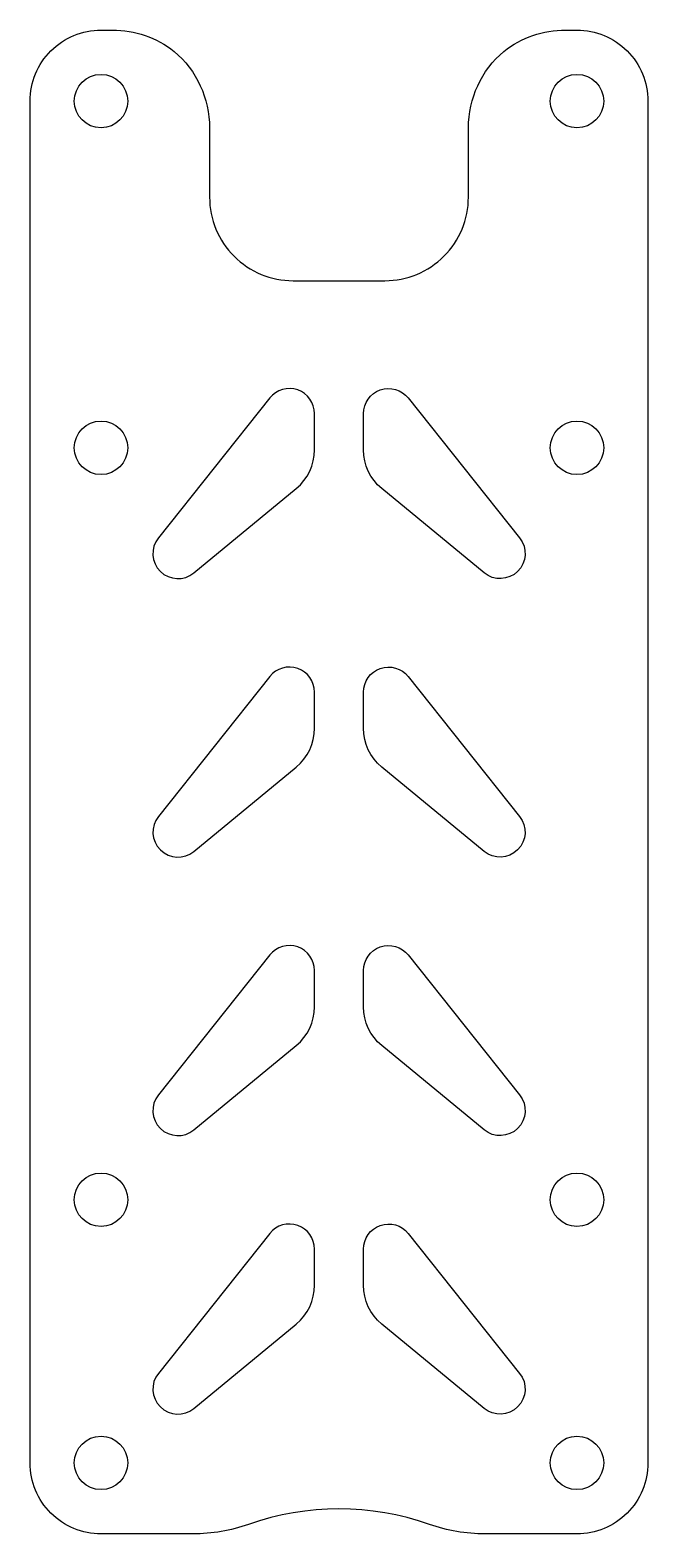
# Model space of a CAD drawing. Header units: millimetres. Extents: x -18.5 to 18.5, y -42.5 to 47.5.
import ezdxf

# ---------------------------------------------------------------- set-up
doc = ezdxf.new("R2010")
doc.units = ezdxf.units.MM
doc.layers.get('0').update_dxf_attribs({"linetype": 'CONTINUOUS'})

msp = doc.modelspace()

# ---------------------------------------------------------------- linework, layer by layer
for points in [[(9.869, 46.225, -0.167545), (13.567, 47.5), (14.25, 47.5, -0.414214), (18.5, 43.25), (18.5, -38.25, -0.414214), (14.25, -42.5), (8.744, -42.5, -0.085154), (5.411, -41.928, 0.171551), (-5.411, -41.928, -0.085154), (-8.744, -42.5), (-14.25, -42.5, -0.414214), (-18.5, -38.25), (-18.5, 43.25, -0.414214), (-14.25, 47.5), (-13.567, 47.5, -0.167545), (-9.869, 46.225, -0.220312), (-7.75, 41.649), (-7.75, 37.5, 0.414214), (-2.75, 32.5), (2.75, 32.5, 0.414214), (7.75, 37.5), (7.75, 41.649, -0.220312)], [(-8.693, 15.014), (-2.559, 20.063, 0.224176), (-1.465, 22.379), (-1.465, 24.547, 0.709482), (-4.138, 25.482), (-10.818, 17.108, 0.900706)], [(10.818, 17.108, -0.900706), (8.693, 15.014), (2.559, 20.063, -0.224176), (1.465, 22.379), (1.465, 24.547, -0.709482), (4.138, 25.482)], [(-4.138, 8.816), (-10.818, 0.441, 0.900706), (-8.693, -1.652), (-2.559, 3.396, 0.224176), (-1.465, 5.713), (-1.465, 7.88, 0.709482)], [(10.818, 0.441, -0.900706), (8.693, -1.652), (2.559, 3.396, -0.224176), (1.465, 5.713), (1.465, 7.88, -0.709482), (4.138, 8.816)], [(-4.138, -7.851), (-10.818, -16.225, 0.900706), (-8.693, -18.319), (-2.559, -13.27, 0.224176), (-1.465, -10.954), (-1.465, -8.786, 0.709482)], [(10.818, -16.225, -0.900706), (8.693, -18.319), (2.559, -13.27, -0.224176), (1.465, -10.954), (1.465, -8.786, -0.709482), (4.138, -7.851)], [(-4.138, -24.518), (-10.818, -32.892, 0.900706), (-8.693, -34.986), (-2.559, -29.937, 0.224176), (-1.465, -27.621), (-1.465, -25.453, 0.709482)], [(10.818, -32.892, -0.900706), (8.693, -34.986), (2.559, -29.937, -0.224176), (1.465, -27.621), (1.465, -25.453, -0.709482), (4.138, -24.518)]]:
    msp.add_lwpolyline(points, format="xyb", close=True)
for centre in [(-14.25, 43.25), (14.25, 43.25), (-14.25, 22.5), (14.25, 22.5), (-14.25, -22.5), (14.25, -22.5), (-14.25, -38.25), (14.25, -38.25)]:
    msp.add_circle(centre, 1.6)

doc.saveas('drawing.dxf')
